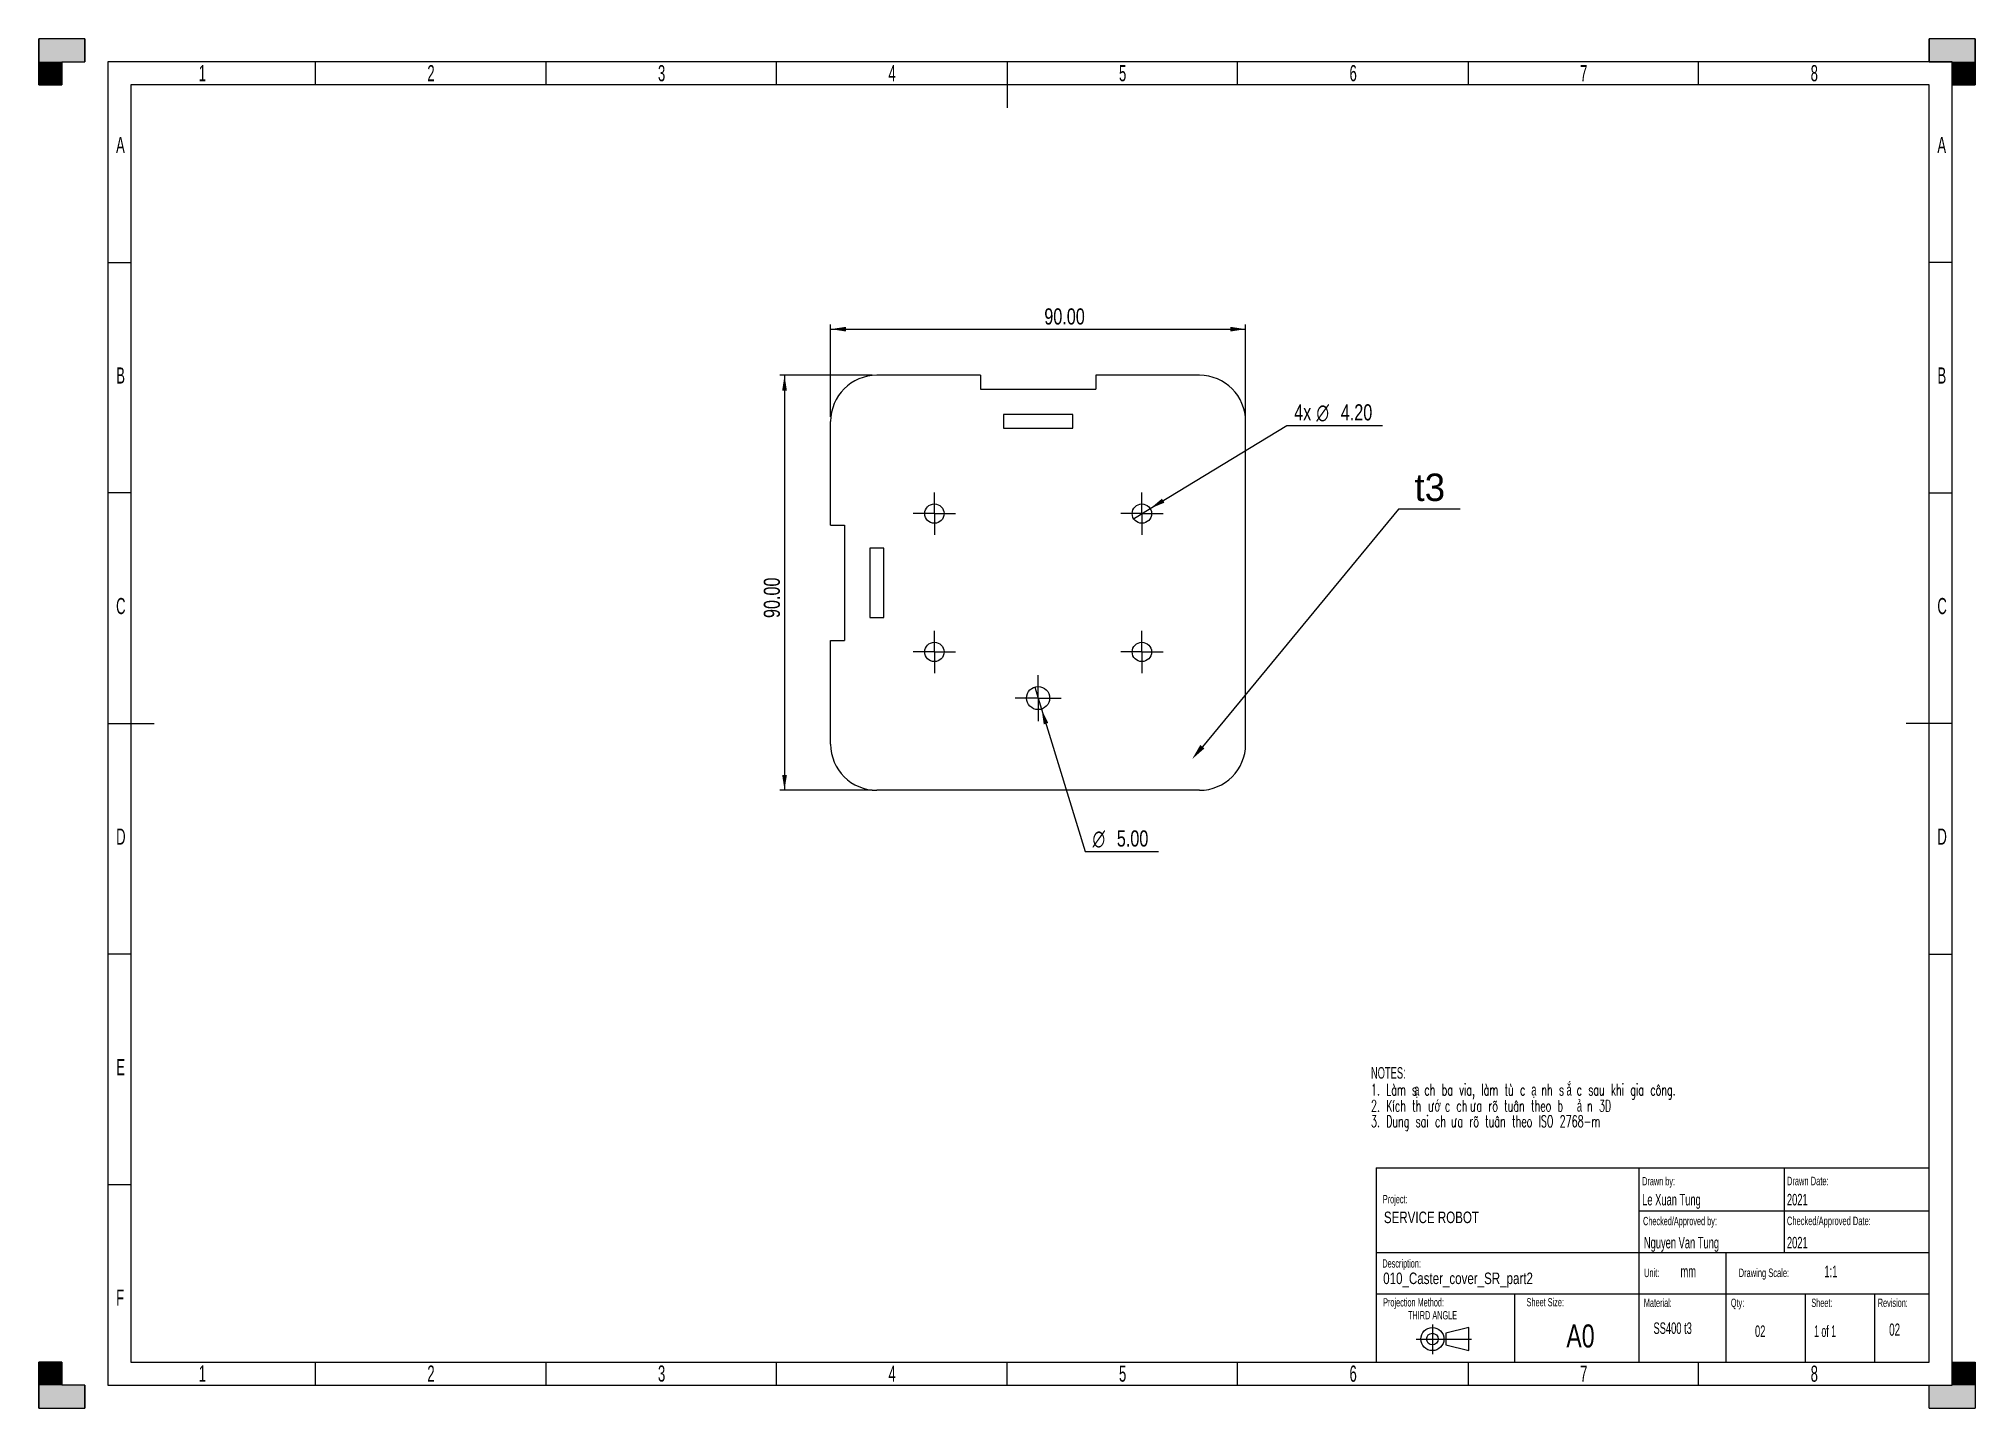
# Model space of a CAD drawing. Extents: x 0 to 420, y 0 to 297.
import ezdxf

# ---------------------------------------------------------------- set-up
doc = ezdxf.new("R2010")
doc.units = 0
doc.layers.get('0').update_dxf_attribs({"linetype": 'CONTINUOUS'})
for name, color, linetype in [('AM_5', 3, 'CONTINUOUS'), ('BORDER', 7, 'CONTINUOUS'), ('TRIM', 7, 'CONTINUOUS')]:
    doc.layers.add(name, color=color, linetype=linetype)
doc.styles.add('MtXpl_MS_PGothic', font='txt')
doc.styles.add('SLDTEXTSTYLE0', font='TXT', dxfattribs={"width": 0.605})
doc.styles.add('SLDTEXTSTYLE1', font='TXT', dxfattribs={"width": 0.605, "bigfont": 'bigfont'})
doc.styles.add('SLDTEXTSTYLE2', font='TXT', dxfattribs={"width": 0.75})
doc.styles.add('SLDTEXTSTYLE3', font='TXT', dxfattribs={"width": 0.57})
doc.dimstyles.get("Standard").update_dxf_attribs({"dimtxt": 2.5, "dimasz": 2.5, "dimexe": 1.25, "dimexo": 0.625, "dimtad": 1, "dimcen": 2.5, "dimazin": 3, "dimtfac": 1, "dimtmove": 0, "dimatfit": 3})

# ---------------------------------------------------------------- blocks, each defined once
blk = doc.blocks.new('*U17')
at = {"layer": 'TRIM', "linetype": 'CONTINUOUS'}
for p, q in [((0, 292), (0, 297)), ((10, 297), (10, 292)), ((0, 287), (0, 292)), ((5, 292), (5, 287))]:
    blk.add_line(p, q, dxfattribs=at)
at = {"layer": 'TRIM', "linetype": 'CONTINUOUS', "extrusion": (0, 0, -1)}
for points in [[(0, 297), (-10, 292), (0, 292)], [(0, 297), (-10, 297), (-10, 292)], [(0, 292), (-5, 287), (0, 287)], [(0, 292), (-5, 292), (-5, 287)]]:
    blk.add_solid(points, dxfattribs=at)
blk = doc.blocks.new('*U18')
at = {"layer": 'TRIM', "linetype": 'CONTINUOUS'}
for p, q in [((0, 5), (0, 10)), ((5, 10), (5, 5)), ((0, 0), (0, 5)), ((10, 5), (10, 0))]:
    blk.add_line(p, q, dxfattribs=at)
at = {"layer": 'TRIM', "linetype": 'CONTINUOUS', "extrusion": (0, 0, -1)}
for points in [[(0, 10), (-5, 5), (0, 5)], [(0, 10), (-5, 10), (-5, 5)], [(0, 5), (-10, 0), (0, 0)], [(0, 5), (-10, 5), (-10, 0)]]:
    blk.add_solid(points, dxfattribs=at)
blk = doc.blocks.new('*U19')
at = {"layer": 'TRIM', "linetype": 'CONTINUOUS'}
for p, q in [((415, 5), (415, 10)), ((420, 10), (420, 5)), ((410, 0), (410, 5)), ((420, 5), (420, 0))]:
    blk.add_line(p, q, dxfattribs=at)
at = {"layer": 'TRIM', "linetype": 'CONTINUOUS', "extrusion": (0, 0, -1)}
for points in [[(-415, 10), (-420, 5), (-415, 5)], [(-415, 10), (-420, 10), (-420, 5)], [(-410, 5), (-420, 0), (-410, 0)], [(-410, 5), (-420, 5), (-420, 0)]]:
    blk.add_solid(points, dxfattribs=at)
blk = doc.blocks.new('*U20')
at = {"layer": 'TRIM', "linetype": 'CONTINUOUS'}
for p, q in [((410, 292), (410, 297)), ((420, 297), (420, 292)), ((415, 287), (415, 292)), ((420, 292), (420, 287))]:
    blk.add_line(p, q, dxfattribs=at)
at = {"layer": 'TRIM', "linetype": 'CONTINUOUS', "extrusion": (0, 0, -1)}
for points in [[(-410, 297), (-420, 292), (-410, 292)], [(-410, 297), (-420, 297), (-420, 292)], [(-415, 292), (-420, 287), (-415, 287)], [(-415, 292), (-420, 292), (-420, 287)]]:
    blk.add_solid(points, dxfattribs=at)
blk = doc.blocks.new('*U21')
at = {"layer": 'BORDER', "color": 7, "style": 'SLDTEXTSTYLE0', "width": 0.605}
blk.add_text('E', height=3.5, dxfattribs=at).set_placement((16.82, 72.22))
blk = doc.blocks.new('*U22')
at = {"layer": 'BORDER', "color": 7, "style": 'SLDTEXTSTYLE0', "width": 0.605}
blk.add_text('2', height=3.5, dxfattribs=at).set_placement((84.29, 287.78))
blk = doc.blocks.new('*U23')
at = {"layer": 'BORDER', "color": 7, "style": 'SLDTEXTSTYLE0', "width": 0.605}
blk.add_text('D', height=3.5, dxfattribs=at).set_placement((16.79, 122.22))
blk = doc.blocks.new('*U24')
at = {"layer": 'BORDER', "color": 7, "style": 'SLDTEXTSTYLE0', "width": 0.605}
blk.add_text('C', height=3.5, dxfattribs=at).set_placement((16.78, 172.22))
blk = doc.blocks.new('*U25')
at = {"layer": 'BORDER', "color": 7, "style": 'SLDTEXTSTYLE0', "width": 0.605}
blk.add_text('B', height=3.5, dxfattribs=at).set_placement((16.81, 222.22))
blk = doc.blocks.new('*U26')
at = {"layer": 'BORDER', "color": 7, "style": 'SLDTEXTSTYLE0', "width": 0.605}
blk.add_text('A', height=3.5, dxfattribs=at).set_placement((16.78, 272.22))
blk = doc.blocks.new('*U27')
at = {"layer": 'BORDER', "color": 7, "style": 'SLDTEXTSTYLE0', "width": 0.605}
blk.add_text('F', height=3.5, dxfattribs=at).set_placement((16.79, 22.22))
blk = doc.blocks.new('*U28')
at = {"layer": 'BORDER', "color": 7, "style": 'SLDTEXTSTYLE0', "width": 0.605}
blk.add_text('B', height=3.5, dxfattribs=at).set_placement((411.81, 222.22))
blk = doc.blocks.new('*U29')
at = {"layer": 'BORDER', "color": 7, "style": 'SLDTEXTSTYLE0', "width": 0.605}
blk.add_text('D', height=3.5, dxfattribs=at).set_placement((411.79, 122.22))
blk = doc.blocks.new('*U30')
at = {"layer": 'BORDER', "color": 7, "style": 'SLDTEXTSTYLE0', "width": 0.605}
blk.add_text('A', height=3.5, dxfattribs=at).set_placement((411.78, 272.22))
blk = doc.blocks.new('*U31')
at = {"layer": 'BORDER', "color": 7, "style": 'SLDTEXTSTYLE0', "width": 0.605}
blk.add_text('C', height=3.5, dxfattribs=at).set_placement((411.78, 172.22))
blk = doc.blocks.new('*U32')
at = {"layer": 'BORDER', "color": 7, "style": 'SLDTEXTSTYLE0', "width": 0.605}
blk.add_text('3', height=3.5, dxfattribs=at).set_placement((134.3, 287.78))
blk = doc.blocks.new('*U33')
at = {"layer": 'BORDER', "color": 7, "style": 'SLDTEXTSTYLE0', "width": 0.605}
blk.add_text('4', height=3.5, dxfattribs=at).set_placement((184.29, 287.78))
blk = doc.blocks.new('*U34')
at = {"layer": 'BORDER', "color": 7, "style": 'SLDTEXTSTYLE0', "width": 0.605}
blk.add_text('7', height=3.5, dxfattribs=at).set_placement((334.3, 287.78))
blk = doc.blocks.new('*U35')
at = {"layer": 'BORDER', "color": 7, "style": 'SLDTEXTSTYLE0', "width": 0.605}
blk.add_text('5', height=3.5, dxfattribs=at).set_placement((234.29, 287.78))
blk = doc.blocks.new('*U36')
at = {"layer": 'BORDER', "color": 7, "style": 'SLDTEXTSTYLE0', "width": 0.605}
blk.add_text('6', height=3.5, dxfattribs=at).set_placement((284.29, 287.78))
blk = doc.blocks.new('*U37')
at = {"layer": 'BORDER', "color": 7, "style": 'SLDTEXTSTYLE0', "width": 0.605}
blk.add_text('8', height=3.5, dxfattribs=at).set_placement((384.3, 287.78))
blk = doc.blocks.new('*U38')
at = {"layer": 'BORDER', "color": 7, "style": 'SLDTEXTSTYLE0', "width": 0.605}
blk.add_text('1', height=3.5, dxfattribs=at).set_placement((34.71, 287.78))
blk = doc.blocks.new('*U39')
at = {"layer": 'BORDER', "color": 7, "style": 'SLDTEXTSTYLE0', "width": 0.605}
blk.add_text('6', height=3.5, dxfattribs=at).set_placement((284.29, 5.76))
blk = doc.blocks.new('*U40')
at = {"layer": 'BORDER', "color": 7, "style": 'SLDTEXTSTYLE0', "width": 0.605}
blk.add_text('2', height=3.5, dxfattribs=at).set_placement((84.29, 5.78))
blk = doc.blocks.new('*U41')
at = {"layer": 'BORDER', "color": 7, "style": 'SLDTEXTSTYLE0', "width": 0.605}
blk.add_text('1', height=3.5, dxfattribs=at).set_placement((34.71, 5.78))
blk = doc.blocks.new('*U42')
at = {"layer": 'BORDER', "color": 7, "style": 'SLDTEXTSTYLE0', "width": 0.605}
blk.add_text('5', height=3.5, dxfattribs=at).set_placement((234.29, 5.77))
blk = doc.blocks.new('*U43')
at = {"layer": 'BORDER', "color": 7, "style": 'SLDTEXTSTYLE0', "width": 0.605}
blk.add_text('3', height=3.5, dxfattribs=at).set_placement((134.3, 5.78))
blk = doc.blocks.new('*U44')
at = {"layer": 'BORDER', "color": 7, "style": 'SLDTEXTSTYLE0', "width": 0.605}
blk.add_text('4', height=3.5, dxfattribs=at).set_placement((184.29, 5.75))
blk = doc.blocks.new('*U45')
at = {"layer": 'BORDER', "color": 7, "style": 'SLDTEXTSTYLE0', "width": 0.605}
blk.add_text('7', height=3.5, dxfattribs=at).set_placement((334.3, 5.75))
blk = doc.blocks.new('*U46')
at = {"layer": 'BORDER', "color": 7, "style": 'SLDTEXTSTYLE0', "width": 0.605}
blk.add_text('8', height=3.5, dxfattribs=at).set_placement((384.3, 5.75))
blk = doc.blocks.new('*U47')
at = {"layer": 'BORDER', "color": 0, "style": 'SLDTEXTSTYLE0', "width": 0.605}
blk.add_text('NOTES:', height=2.5, dxfattribs=at).set_placement((0, 0.72))
blk = doc.blocks.new('*U48')
at = {"layer": 'BORDER', "color": 0, "width": 0.605}
for s, style, p in [('ắ', 'MtXpl_MS_PGothic', (42.41, -2.94)), ('1. Làm s', 'SLDTEXTSTYLE1', (0, -2.94)), ('ạ', 'MtXpl_MS_PGothic', (9.38, -2.94)), ('ch ba via, làm tù c', 'SLDTEXTSTYLE1', (11.58, -2.94)), ('ạ', 'MtXpl_MS_PGothic', (34.77, -2.94)), ('nh s', 'SLDTEXTSTYLE1', (36.97, -2.94)), ('c sau khi gia công.', 'SLDTEXTSTYLE1', (44.61, -2.94))]:
    blk.add_text(s, height=2.5, dxfattribs=dict(at, style=style)).set_placement(p)
blk = doc.blocks.new('*U49')
at = {"layer": 'BORDER', "color": 0, "width": 0.605}
for s, style, p in [('2. Kích th', 'SLDTEXTSTYLE1', (0, -6.44)), ('ớ', 'MtXpl_MS_PGothic', (13.82, -6.44)), ('c ch', 'SLDTEXTSTYLE1', (16.02, -6.44)), ('a rõ tuân theo b', 'SLDTEXTSTYLE1', (22.88, -6.44)), ('ả', 'MtXpl_MS_PGothic', (44.66, -6.44)), ('n 3D', 'SLDTEXTSTYLE1', (46.86, -6.44)), ('ư', 'SLDTEXTSTYLE1', (12.4, -6.44)), ('ư', 'SLDTEXTSTYLE1', (21.46, -6.44))]:
    blk.add_text(s, height=2.5, dxfattribs=dict(at, style=style)).set_placement(p)
blk = doc.blocks.new('*U50')
at = {"layer": 'BORDER', "color": 0, "style": 'SLDTEXTSTYLE1', "width": 0.605}
for s, p in [('3. Dung sai ch', (0, -9.79)), ('ư', (17.34, -9.79)), ('a rõ tuân theo ISO 2768-m', (18.76, -9.79))]:
    blk.add_text(s, height=2.5, dxfattribs=at).set_placement(p)
blk = doc.blocks.new('SW_NOTE_0')
for name in ['*U47', '*U48', '*U49', '*U50']:
    blk.add_blockref(name, (0, 0))
blk = doc.blocks.new('*U51')
at = {"layer": 'BORDER', "style": 'SLDTEXTSTYLE0', "width": 0.605}
blk.add_text('Project:', height=1.8, dxfattribs=at).set_placement((291.51, 44.45))
blk = doc.blocks.new('*U52')
at = {"layer": 'BORDER', "style": 'SLDTEXTSTYLE2', "width": 0.75}
blk.add_text('SERVICE ROBOT', height=2.5, dxfattribs=at).set_placement((291.74, 40.15))
blk = doc.blocks.new('*U53')
at = {"layer": 'BORDER', "style": 'SLDTEXTSTYLE0', "width": 0.605}
blk.add_text('Description:', height=1.8, dxfattribs=at).set_placement((291.41, 30.51))
blk = doc.blocks.new('*U54')
at = {"layer": 'BORDER', "style": 'SLDTEXTSTYLE2', "width": 0.75}
blk.add_text('010_Caster_cover_SR_part2', height=2.5, dxfattribs=at).set_placement((291.59, 26.93))
blk = doc.blocks.new('*U55')
at = {"layer": 'BORDER', "style": 'SLDTEXTSTYLE0', "width": 0.605}
blk.add_text('Unit:', height=1.852, dxfattribs=at).set_placement((348.15, 28.45))
blk = doc.blocks.new('*U56')
at = {"layer": 'BORDER', "style": 'SLDTEXTSTYLE0', "width": 0.605}
blk.add_text('mm', height=2.5, dxfattribs=at).set_placement((356.07, 28.43))
blk = doc.blocks.new('*U57')
at = {"layer": 'BORDER', "style": 'SLDTEXTSTYLE0', "width": 0.605}
blk.add_text('SS400 t3', height=2.5, dxfattribs=at).set_placement((350.21, 16.12))
blk = doc.blocks.new('*U58')
at = {"layer": 'BORDER', "style": 'SLDTEXTSTYLE0', "width": 0.605}
blk.add_text('02', height=2.5, dxfattribs=at).set_placement((372.23, 15.46))
blk = doc.blocks.new('*U59')
at = {"layer": 'BORDER', "style": 'SLDTEXTSTYLE0', "width": 0.605}
blk.add_text('Qty:', height=1.8, dxfattribs=at).set_placement((366.99, 21.97))
blk = doc.blocks.new('*U60')
at = {"layer": 'BORDER', "style": 'SLDTEXTSTYLE0', "width": 0.605}
blk.add_text('1:1', height=2.5, dxfattribs=at).set_placement((387.28, 28.43))
blk = doc.blocks.new('*U61')
at = {"layer": 'BORDER', "style": 'SLDTEXTSTYLE0', "width": 0.605}
blk.add_text('02', height=2.646, dxfattribs=at).set_placement((401.32, 15.73))
blk = doc.blocks.new('*U62')
at = {"layer": 'BORDER', "style": 'SLDTEXTSTYLE0', "width": 0.605}
blk.add_text('2021', height=2.5, dxfattribs=at).set_placement((379.15, 34.67))
blk = doc.blocks.new('*U63')
at = {"layer": 'BORDER', "style": 'SLDTEXTSTYLE0', "width": 0.605}
blk.add_text('Nguyen Van Tung', height=2.5, dxfattribs=at).set_placement((348.13, 34.67))
blk = doc.blocks.new('*U64')
at = {"layer": 'BORDER', "style": 'SLDTEXTSTYLE0', "width": 0.605}
blk.add_text('2021', height=2.5, dxfattribs=at).set_placement((379.15, 43.99))
blk = doc.blocks.new('*U65')
at = {"layer": 'BORDER', "style": 'SLDTEXTSTYLE0', "width": 0.605}
blk.add_text('Le Xuan Tung', height=2.5, dxfattribs=at).set_placement((347.76, 43.99))
blk = doc.blocks.new('*U66')
at = {"layer": 'BORDER', "style": 'SLDTEXTSTYLE0', "width": 0.605}
blk.add_text('Drawing Scale:', height=1.8521, dxfattribs=at).set_placement((368.68, 28.45))
blk = doc.blocks.new('*U67')
at = {"layer": 'BORDER', "style": 'SLDTEXTSTYLE0', "width": 0.605}
blk.add_text('Checked/Approved Date:', height=1.8521, dxfattribs=at).set_placement((379.15, 39.71))
blk = doc.blocks.new('*U68')
at = {"layer": 'BORDER', "style": 'SLDTEXTSTYLE0', "width": 0.605}
blk.add_text('Drawn Date:', height=1.8521, dxfattribs=at).set_placement((379.15, 48.36))
blk = doc.blocks.new('*U69')
at = {"layer": 'BORDER', "style": 'SLDTEXTSTYLE0', "width": 0.605}
blk.add_text('Drawn by:', height=1.8, dxfattribs=at).set_placement((347.76, 48.35))
blk = doc.blocks.new('*U70')
at = {"layer": 'BORDER', "style": 'SLDTEXTSTYLE2', "width": 0.75}
blk.add_text('A0', height=5, dxfattribs=at).set_placement((331.31, 13.18))
blk = doc.blocks.new('*U71')
at = {"layer": 'BORDER', "style": 'SLDTEXTSTYLE0', "width": 0.605}
blk.add_text('Sheet Size:', height=1.8, dxfattribs=at).set_placement((322.69, 22.11))
blk = doc.blocks.new('*U72')
at = {"layer": 'BORDER', "color": 0, "style": 'SLDTEXTSTYLE0', "width": 0.605}
blk.add_text('Projection Method:', height=1.8, dxfattribs=at).set_placement((0, 0.52))
blk = doc.blocks.new('*U73')
at = {"layer": 'BORDER', "color": 0, "style": 'SLDTEXTSTYLE0', "width": 0.605}
blk.add_text('THIRD ANGLE', height=1.8, dxfattribs=at).set_placement((5.4, -2.28))
blk = doc.blocks.new('SW_NOTE_1')
for name in ['*U72', '*U73']:
    blk.add_blockref(name, (0, 0))
blk = doc.blocks.new('*U74')
at = {"layer": 'BORDER', "style": 'SLDTEXTSTYLE0', "width": 0.605}
blk.add_text('Checked/Approved by:', height=1.8, dxfattribs=at).set_placement((347.95, 39.7))
blk = doc.blocks.new('*U75')
at = {"layer": 'BORDER', "style": 'SLDTEXTSTYLE3', "width": 0.57}
blk.add_text('1 of 1', height=2.5, dxfattribs=at).set_placement((385.04, 15.46))
blk = doc.blocks.new('*U76')
at = {"layer": 'BORDER', "style": 'SLDTEXTSTYLE0', "width": 0.605}
blk.add_text('Material:', height=1.8, dxfattribs=at).set_placement((348.12, 21.97))
blk = doc.blocks.new('*U77')
at = {"layer": 'BORDER', "style": 'SLDTEXTSTYLE0', "width": 0.605}
blk.add_text('Revision:', height=1.8, dxfattribs=at).set_placement((398.86, 21.97))
blk = doc.blocks.new('*U78')
at = {"layer": 'BORDER', "style": 'SLDTEXTSTYLE0', "width": 0.605}
blk.add_text('Sheet:', height=1.8, dxfattribs=at).set_placement((384.45, 21.97))
blk = doc.blocks.new('*U79')
at = {"layer": 'BORDER', "style": 'SLDTEXTSTYLE2', "width": 0.75}
blk.add_text('90.00', height=3.5, dxfattribs=at).set_placement((218.09, 235.03))
blk = doc.blocks.new('_D')
at = {"layer": 'BORDER'}
for p, q in [((171.75, 215.02), (171.75, 235.02)), ((171.75, 234.02), (261.75, 234.02)), ((261.75, 215.02), (261.75, 235.02))]:
    blk.add_line(p, q, dxfattribs=at)
for points in [[(171.75, 234.02), (175.05, 233.51), (175.05, 234.52)], [(261.75, 234.02), (258.45, 234.52), (258.45, 233.51)]]:
    blk.add_solid(points, dxfattribs=at)
blk.add_blockref('*U79', (0, 0))
blk = doc.blocks.new('*U80')
at = {"layer": 'BORDER', "style": 'SLDTEXTSTYLE2', "width": 0.75}
blk.add_text('90.00', height=3.5, rotation=90, dxfattribs=at).set_placement((160.74, 171.37))
blk = doc.blocks.new('_D_1')
at = {"layer": 'BORDER'}
for p, q in [((180.75, 224.02), (160.75, 224.02)), ((161.75, 224.02), (161.75, 134.02)), ((180.75, 134.02), (160.75, 134.02))]:
    blk.add_line(p, q, dxfattribs=at)
for points in [[(161.75, 224.02), (161.24, 220.71), (162.26, 220.71)], [(161.75, 134.02), (162.26, 137.32), (161.24, 137.32)]]:
    blk.add_solid(points, dxfattribs=at)
blk.add_blockref('*U80', (0, 0))
blk = doc.blocks.new('*U81')
at = {"layer": 'BORDER', "style": 'SLDTEXTSTYLE2', "width": 0.75}
blk.add_text('4x', height=3.5, dxfattribs=at).set_placement((272.28, 214.23))
blk = doc.blocks.new('*U82')
at = {"layer": 'BORDER', "style": 'SLDTEXTSTYLE2', "width": 0.75}
blk.add_text('∅', height=3.5, dxfattribs=at).set_placement((277.11, 214.18))
blk = doc.blocks.new('*U83')
at = {"layer": 'BORDER', "style": 'SLDTEXTSTYLE2', "width": 0.75}
blk.add_text('4.20', height=3.5, dxfattribs=at).set_placement((282.39, 214.23))
blk = doc.blocks.new('_D_2')
at = {"layer": 'BORDER'}
for p, q in [((241.05, 195.11), (270.7, 213.16)), ((270.7, 213.16), (291.44, 213.16)), ((237.46, 192.92), (241.05, 195.11))]:
    blk.add_line(p, q, dxfattribs=at)
blk.add_solid([(241.05, 195.11), (244.13, 196.39), (243.6, 197.26)], dxfattribs=at)
for name in ['*U81', '*U82', '*U83']:
    blk.add_blockref(name, (0, 0))
blk = doc.blocks.new('*U84')
at = {"layer": 'BORDER', "style": 'SLDTEXTSTYLE2', "width": 0.75}
blk.add_text('∅', height=3.5, dxfattribs=at).set_placement((228.55, 121.77))
blk = doc.blocks.new('*U85')
at = {"layer": 'BORDER', "style": 'SLDTEXTSTYLE2', "width": 0.75}
blk.add_text('5.00', height=3.5, dxfattribs=at).set_placement((233.82, 121.82))
blk = doc.blocks.new('_D_3')
at = {"layer": 'BORDER'}
for p, q in [((216.02, 156.41), (217.49, 151.63)), ((217.49, 151.63), (226.96, 120.75)), ((226.96, 120.75), (242.88, 120.75))]:
    blk.add_line(p, q, dxfattribs=at)
blk.add_solid([(217.49, 151.63), (217.97, 148.32), (218.94, 148.62)], dxfattribs=at)
for name in ['*U84', '*U85']:
    blk.add_blockref(name, (0, 0))
blk = doc.blocks.new('SW_CENTERMARKSYMBOL_0')
at = {"layer": 'BORDER', "color": 0}
for p, q in [((0, 2.5), (0, 4.6)), ((-2.5, 0), (-4.6, 0)), ((0, 0), (-2.5, 0)), ((0, 0), (0, 2.5)), ((0, 0), (0, -2.5)), ((0, 0), (2.5, 0)), ((2.5, 0), (4.6, 0)), ((0, -2.5), (0, -4.6))]:
    blk.add_line(p, q, dxfattribs=at)
blk = doc.blocks.new('SW_CENTERMARKSYMBOL_1')
at = {"layer": 'BORDER', "color": 0}
for p, q in [((0, 2.5), (0, 4.6)), ((-2.5, 0), (-4.6, 0)), ((0, 0), (-2.5, 0)), ((0, 0), (0, 2.5)), ((0, 0), (0, -2.5)), ((0, 0), (2.5, 0)), ((2.5, 0), (4.6, 0)), ((0, -2.5), (0, -4.6))]:
    blk.add_line(p, q, dxfattribs=at)
blk = doc.blocks.new('SW_CENTERMARKSYMBOL_2')
at = {"layer": 'BORDER', "color": 0}
for p, q in [((0, 2.5), (0, 4.6)), ((-2.5, 0), (-4.6, 0)), ((0, 0), (-2.5, 0)), ((0, 0), (0, 2.5)), ((0, 0), (0, -2.5)), ((0, 0), (2.5, 0)), ((2.5, 0), (4.6, 0)), ((0, -2.5), (0, -4.6))]:
    blk.add_line(p, q, dxfattribs=at)
blk = doc.blocks.new('SW_CENTERMARKSYMBOL_3')
at = {"layer": 'BORDER', "color": 0}
for p, q in [((0, 2.5), (0, 4.6)), ((-2.5, 0), (-4.6, 0)), ((0, 0), (-2.5, 0)), ((0, 0), (0, 2.5)), ((0, 0), (0, -2.5)), ((0, 0), (2.5, 0)), ((2.5, 0), (4.6, 0)), ((0, -2.5), (0, -4.6))]:
    blk.add_line(p, q, dxfattribs=at)
blk = doc.blocks.new('SW_CENTERMARKSYMBOL_4')
at = {"layer": 'BORDER', "color": 0}
for p, q in [((0, 2.5), (0, 5)), ((-2.5, 0), (-5, 0)), ((0, 0), (-2.5, 0)), ((0, 0), (0, 2.5)), ((0, 0), (0, -2.5)), ((0, 0), (2.5, 0)), ((2.5, 0), (5, 0)), ((0, -2.5), (0, -5))]:
    blk.add_line(p, q, dxfattribs=at)
blk = doc.blocks.new('*U86')
at = {"layer": 'AM_5', "color": 2}
blk.add_text('t3', height=5.95, dxfattribs=at).set_placement((298.38, 196.75))
blk = doc.blocks.new('*S16')
at = {"layer": 'AM_5'}
for p, q in [((294.88, 195), (252.37, 143.47)), ((308.3, 195), (294.88, 195))]:
    blk.add_line(p, q, dxfattribs=at)
at = {"layer": 'AM_5', "linetype": 'CONTINUOUS'}
blk.add_trace([(251.92, 143.84), (252.82, 143.1), (250.14, 140.77)], dxfattribs=at)
blk.add_blockref('*U86', (0, 0))

msp = doc.modelspace()

# ---------------------------------------------------------------- linework, layer by layer
at = {"color": 7, "linetype": 'CONTINUOUS'}
for p, q in [((204.253, 224.017), (181.753, 224.017)), ((204.253, 224.017), (204.253, 221.017)), ((229.253, 224.017), (229.253, 221.017)), ((251.753, 224.017), (229.253, 224.017)), ((204.253, 221.017), (229.253, 221.017)), ((224.253, 215.517), (209.253, 215.517)), ((209.253, 215.517), (209.253, 212.517)), ((224.253, 212.517), (224.253, 215.517)), ((171.753, 191.517), (171.753, 214.017)), ((209.253, 212.517), (224.253, 212.517)), ((261.753, 144.017), (261.753, 214.017)), ((171.753, 191.517), (174.753, 191.517)), ((174.753, 191.517), (174.753, 166.517)), ((183.253, 186.517), (180.253, 186.517)), ((180.253, 186.517), (180.253, 171.517)), ((183.253, 171.517), (183.253, 186.517)), ((180.253, 171.517), (183.253, 171.517)), ((171.753, 144.017), (171.753, 166.517)), ((171.753, 166.517), (174.753, 166.517)), ((251.753, 134.017), (181.753, 134.017))]:
    msp.add_line(p, q, dxfattribs=at)
for centre, radius in [((194.253, 194.017), 2.1), ((239.253, 194.017), 2.1), ((194.253, 164.017), 2.1), ((239.253, 164.017), 2.1), ((216.753, 154.017), 2.5)]:
    msp.add_circle(centre, radius, dxfattribs=at)
for centre, start, end in [((181.753, 214.017), 90, 180), ((251.753, 214.017), 0, 90), ((181.753, 144.017), 180, 270), ((251.753, 144.017), 270, 0)]:
    msp.add_arc(centre, 10, start, end, dxfattribs=at)
at = {"layer": 'BORDER', "linetype": 'CONTINUOUS'}
for p, q in [((415, 292), (15, 292)), ((15, 292), (15, 5)), ((60, 287), (60, 292)), ((110, 292), (110, 287)), ((160, 287), (160, 292)), ((210, 292), (210, 282)), ((260, 287), (260, 292)), ((310, 292), (310, 287)), ((360, 287), (360, 292)), ((415, 5), (415, 292)), ((410, 287), (20, 287)), ((20, 287), (20, 10)), ((410, 10), (410, 287)), ((15, 248.5), (20, 248.5)), ((415, 248.5), (410, 248.5)), ((20, 198.5), (15, 198.5)), ((410, 198.5), (415, 198.5)), ((15, 148.5), (25, 148.5)), ((415, 148.5), (405, 148.5)), ((20, 98.5), (15, 98.5)), ((410, 98.5), (415, 98.5)), ((290.041, 52.144), (290.041, 10.144)), ((15, 48.5), (20, 48.5)), ((365.986, 10.144), (365.986, 33.714)), ((410.004, 24.714), (347.058, 24.714)), ((383.204, 10.144), (383.204, 24.714)), ((398.204, 10.144), (398.204, 24.714)), ((310.16, 17.509), (305.16, 16.259)), ((310.16, 12.509), (310.16, 17.509)), ((305.16, 16.259), (305.16, 13.759)), ((305.16, 13.759), (310.16, 12.509)), ((20, 10), (410, 10)), ((60, 5), (60, 10)), ((110, 10), (110, 5)), ((160, 5), (160, 10)), ((260, 5), (260, 10)), ((310, 10), (310, 5)), ((360, 5), (360, 10)), ((15, 5), (415, 5))]:
    msp.add_line(p, q, dxfattribs=at)
at = {"layer": 'BORDER'}
for p, q in [((290.041, 52.144), (410.041, 52.144)), ((347.058, 52.144), (347.058, 10.144)), ((378.574, 52.144), (378.574, 33.714)), ((410.004, 42.714), (347.058, 42.714)), ((347.058, 33.714), (290.041, 33.714)), ((410.09, 33.714), (347.058, 33.714)), ((320.041, 24.714), (290.004, 24.714)), ((347.058, 24.714), (320.041, 24.714)), ((320.041, 24.714), (320.041, 10.144)), ((302.26, 18.186), (302.26, 11.733)), ((298.719, 15.009), (310.733, 15.009)), ((210, 5), (210, 10))]:
    msp.add_line(p, q, dxfattribs=at)
at = {"layer": 'BORDER', "linetype": 'CONTINUOUS'}
for radius in [2.5, 1.25]:
    msp.add_circle((302.26, 15.009), radius, dxfattribs=at)
at = {"layer": 'TRIM'}
for p, q in [((0, 297), (0, 287)), ((10, 297), (0, 297)), ((10, 292), (10, 297)), ((420, 297), (410, 297)), ((410, 297), (410, 292)), ((420, 287), (420, 297)), ((5, 287), (5, 292)), ((5, 292), (10, 292)), ((410, 292), (415, 292)), ((415, 292), (415, 287)), ((0, 287), (5, 287)), ((415, 287), (420, 287)), ((5, 10), (0, 10)), ((0, 10), (0, 0)), ((5, 5), (5, 10)), ((415, 5), (415, 10)), ((415, 10), (420, 10)), ((420, 10), (420, 0)), ((10, 5), (5, 5)), ((10, 0), (10, 5)), ((410, 0), (410, 5)), ((410, 5), (415, 5)), ((0, 0), (10, 0)), ((410, 0), (420, 0))]:
    msp.add_line(p, q, dxfattribs=at)

# ---------------------------------------------------------------- block references
for name in ['*U38', '*U22', '*U32', '*U33', '*U35', '*U36', '*U34', '*U37', '*U26', '*U30', '*U25', '*U28', '*U24', '*U31', '*U23', '*U29', '*U21', '*U51', '*U69', '*U65', '*U64', '*U68', '*U52', '*U74', '*U67', '*U63', '*U62', '*U53', '*U54', '*U55', '*U56', '*U66', '*U60', '*U27', '*U71', '*U76', '*U59', '*U78', '*U77', '*U70', '*U57', '*U58', '*U75', '*U61', '*U41', '*U40', '*U43', '*U44', '*U42', '*U39', '*U45', '*U46']:
    msp.add_blockref(name, (0, 0))
at = {"layer": 'AM_5'}
msp.add_blockref('*S16', (0, 0), dxfattribs=at)
at = {"layer": 'BORDER'}
for name, p in [('SW_CENTERMARKSYMBOL_0', (194.253, 194.017)), ('SW_CENTERMARKSYMBOL_1', (239.253, 194.017)), ('SW_CENTERMARKSYMBOL_3', (194.253, 164.017)), ('SW_CENTERMARKSYMBOL_2', (239.253, 164.017)), ('SW_CENTERMARKSYMBOL_4', (216.753, 154.017)), ('SW_NOTE_0', (288.937, 70.768)), ('SW_NOTE_1', (291.576, 21.552))]:
    msp.add_blockref(name, p, dxfattribs=at)
at = {"layer": 'TRIM', "linetype": 'CONTINUOUS'}
for name in ['*U17', '*U20', '*U18', '*U19']:
    msp.add_blockref(name, (0, 0), dxfattribs=at)

# ---------------------------------------------------------------- dimensions: what is measured, and where the dimension line sits
at = {"layer": 'BORDER'}
dim = msp.add_linear_dim(base=(261.753, 234.017), p1=(171.753, 214.017), p2=(261.753, 214.017), dimstyle='Standard', dxfattribs=at)
dim.commit()
dim.dimension.update_dxf_attribs({"geometry": '_D', "text_midpoint": (223.909, 234.017), "dimtype": 128})
dim = msp.add_linear_dim(base=(161.753, 134.017), p1=(181.753, 224.017), p2=(181.753, 134.017), angle=90, dimstyle='Standard', dxfattribs=at)
dim.commit()
dim.dimension.update_dxf_attribs({"geometry": '_D_1', "text_midpoint": (161.753, 177.189), "dimtype": 128})
dim = msp.add_diameter_dim_2p(p1=(237.459, 192.925), p2=(241.046, 195.109), text='4x<>', dimstyle='Standard', dxfattribs=at)
dim.commit()
dim.dimension.update_dxf_attribs({"geometry": '_D_2', "text_midpoint": (281.863, 215.969), "dimtype": 131})
dim = msp.add_diameter_dim_2p(p1=(216.019, 156.407), p2=(217.486, 151.627), dimstyle='Standard', dxfattribs=at)
dim.commit()
dim.dimension.update_dxf_attribs({"geometry": '_D_3', "text_midpoint": (235.711, 123.56), "dimtype": 131})

doc.saveas('drawing.dxf')
